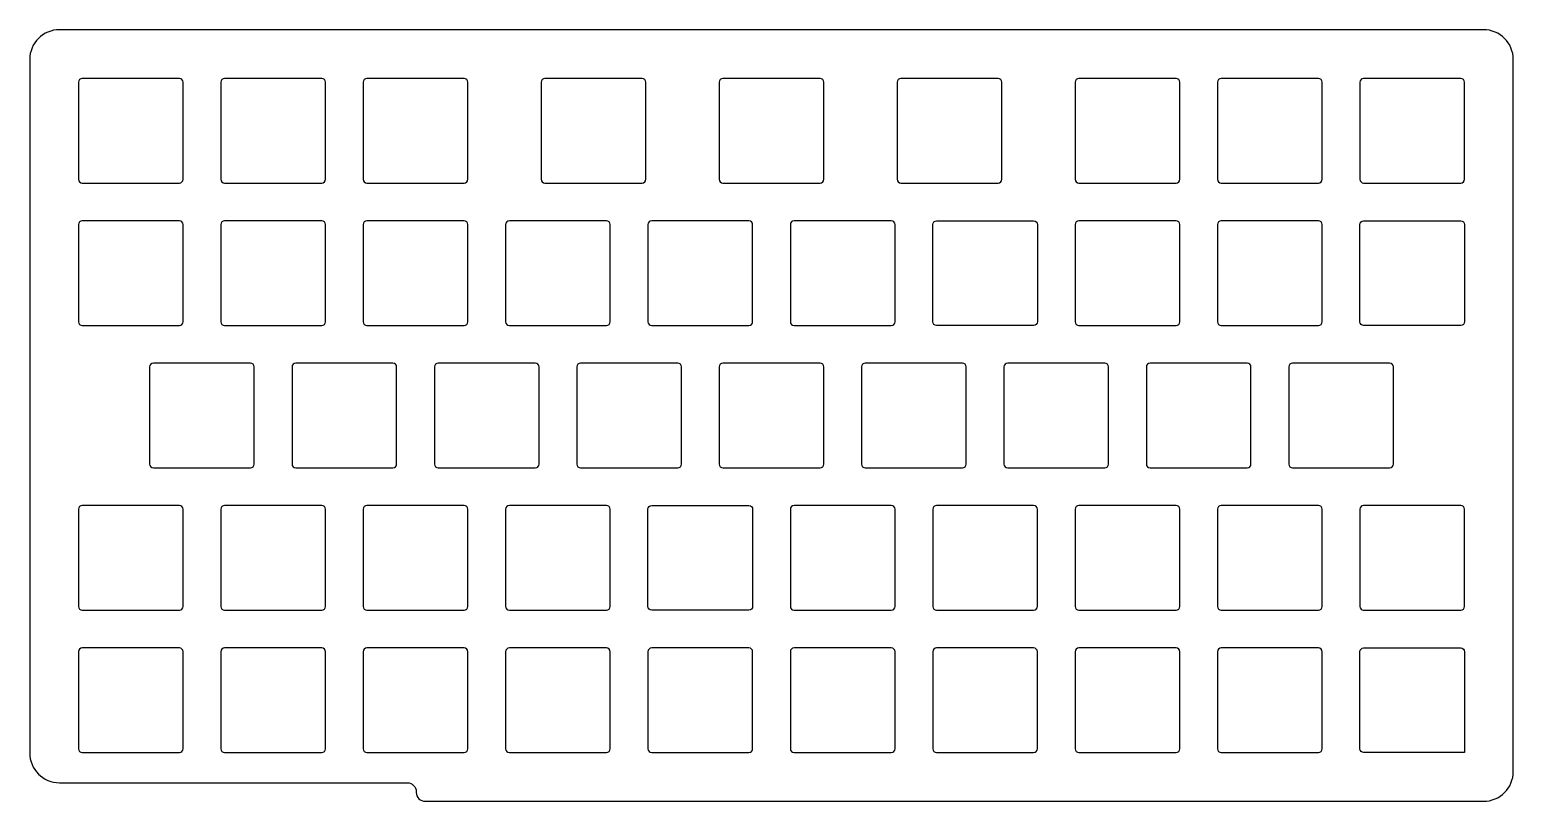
# Model space of a CAD drawing. Header units: millimetres. Extents: x -254 to -56, y 44 to 148.
import ezdxf

# ---------------------------------------------------------------- set-up
doc = ezdxf.new("R2010")
doc.units = ezdxf.units.MM
doc.layers.get('0').update_dxf_attribs({"linetype": 'CONTINUOUS'})

msp = doc.modelspace()

# ---------------------------------------------------------------- linework, layer by layer
for points in [[(-202.629, 45.6707), (-202.629, 45.587, 0.41421356), (-201.429, 44.387), (-59.844, 44.387, 0.41421356), (-55.844, 48.387), (-55.844, 143.637, 0.41421356), (-59.844, 147.637), (-250.344, 147.637, 0.41421356), (-254.344, 143.637), (-254.344, 50.8707, 0.41421356), (-250.344, 46.8708), (-203.829, 46.8708, -0.41421356)], [(-234.319, 127.112, 0.41421356), (-233.819, 127.612), (-233.819, 140.612, 0.41421356), (-234.319, 141.112), (-247.319, 141.112, 0.41421356), (-247.819, 140.612), (-247.819, 127.612, 0.41421356), (-247.319, 127.112)], [(-215.269, 127.112, 0.41421356), (-214.769, 127.612), (-214.769, 140.612, 0.41421356), (-215.269, 141.112), (-228.269, 141.112, 0.41421356), (-228.769, 140.612), (-228.769, 127.612, 0.41421356), (-228.269, 127.112)], [(-196.219, 127.112, 0.41421356), (-195.719, 127.612), (-195.719, 140.612, 0.41421356), (-196.219, 141.112), (-209.219, 141.112, 0.41421356), (-209.719, 140.612), (-209.719, 127.612, 0.41421356), (-209.219, 127.112)], [(-172.4065, 127.112, 0.41421356), (-171.9065, 127.612), (-171.9065, 140.612, 0.41421356), (-172.4065, 141.112), (-185.4065, 141.112, 0.41421356), (-185.9065, 140.612), (-185.9065, 127.612, 0.41421356), (-185.4065, 127.112)], [(-148.594, 127.112, 0.41421356), (-148.094, 127.612), (-148.094, 140.612, 0.41421356), (-148.594, 141.112), (-161.594, 141.112, 0.41421356), (-162.094, 140.612), (-162.094, 127.612, 0.41421356), (-161.594, 127.112)], [(-124.7815, 127.112, 0.41421356), (-124.2815, 127.612), (-124.2815, 140.612, 0.41421356), (-124.7815, 141.112), (-137.7815, 141.112, 0.41421356), (-138.2815, 140.612), (-138.2815, 127.612, 0.41421356), (-137.7815, 127.112)], [(-100.969, 127.112, 0.41421356), (-100.469, 127.612), (-100.469, 140.612, 0.41421356), (-100.969, 141.112), (-113.969, 141.112, 0.41421356), (-114.469, 140.612), (-114.469, 127.612, 0.41421356), (-113.969, 127.112)], [(-81.919, 127.112, 0.41421356), (-81.419, 127.612), (-81.419, 140.612, 0.41421356), (-81.919, 141.112), (-94.919, 141.112, 0.41421356), (-95.419, 140.612), (-95.419, 127.612, 0.41421356), (-94.919, 127.112)], [(-62.869, 127.112, 0.41421356), (-62.369, 127.612), (-62.369, 140.612, 0.41421356), (-62.869, 141.112), (-75.869, 141.112, 0.41421356), (-76.369, 140.612), (-76.369, 127.612, 0.41421356), (-75.869, 127.112)], [(-234.319, 108.062, 0.41421356), (-233.819, 108.562), (-233.819, 121.562, 0.41421356), (-234.319, 122.062), (-247.319, 122.062, 0.41421356), (-247.819, 121.562), (-247.819, 108.562, 0.41421356), (-247.319, 108.062)], [(-215.269, 108.062, 0.41421356), (-214.769, 108.562), (-214.769, 121.562, 0.41421356), (-215.269, 122.062), (-228.269, 122.062, 0.41421356), (-228.769, 121.562), (-228.769, 108.562, 0.41421356), (-228.269, 108.062)], [(-196.219, 108.062, 0.41421356), (-195.719, 108.562), (-195.719, 121.562, 0.41421356), (-196.219, 122.062), (-209.219, 122.062, 0.41421356), (-209.719, 121.562), (-209.719, 108.562, 0.41421356), (-209.219, 108.062)], [(-177.169, 108.062, 0.41421356), (-176.669, 108.562), (-176.669, 121.562, 0.41421356), (-177.169, 122.062), (-190.169, 122.062, 0.41421356), (-190.669, 121.562), (-190.669, 108.562, 0.41421356), (-190.169, 108.062)], [(-158.119, 108.062, 0.41421356), (-157.619, 108.562), (-157.619, 121.562, 0.41421356), (-158.119, 122.062), (-171.119, 122.062, 0.41421356), (-171.619, 121.562), (-171.619, 108.562, 0.41421356), (-171.119, 108.062)], [(-139.069, 108.062, 0.41421356), (-138.569, 108.562), (-138.569, 121.562, 0.41421356), (-139.069, 122.062), (-152.069, 122.062, 0.41421356), (-152.569, 121.562), (-152.569, 108.562, 0.41421356), (-152.069, 108.062)], [(-119.519, 121.562), (-119.519, 108.562, -0.41421356), (-120.019, 108.062), (-133.019, 108.062, -0.41421356), (-133.519, 108.562), (-133.519, 121.562, -0.41421356), (-133.019, 122.062), (-120.019, 122.062, -0.41421356)], [(-100.969, 108.062, 0.41421356), (-100.469, 108.562), (-100.469, 121.562, 0.41421356), (-100.969, 122.062), (-113.969, 122.062, 0.41421356), (-114.469, 121.562), (-114.469, 108.562, 0.41421356), (-113.969, 108.062)], [(-81.919, 108.062, 0.41421356), (-81.419, 108.562), (-81.419, 121.562, 0.41421356), (-81.919, 122.062), (-94.919, 122.062, 0.41421356), (-95.419, 121.562), (-95.419, 108.562, 0.41421356), (-94.919, 108.062)], [(-62.369, 121.562), (-62.369, 108.562, -0.41421356), (-62.869, 108.062), (-75.869, 108.062, -0.41421356), (-76.369, 108.562), (-76.369, 121.562, -0.41421356), (-75.869, 122.062), (-62.869, 122.062, -0.41421356)], [(-224.794, 89.012, 0.41421356), (-224.294, 89.512), (-224.294, 102.512, 0.41421356), (-224.794, 103.012), (-237.794, 103.012, 0.41421356), (-238.294, 102.512), (-238.294, 89.512, 0.41421356), (-237.794, 89.012)], [(-205.744, 89.012, 0.41421356), (-205.244, 89.512), (-205.244, 102.512, 0.41421356), (-205.744, 103.012), (-218.744, 103.012, 0.41421356), (-219.244, 102.512), (-219.244, 89.512, 0.41421356), (-218.744, 89.012)], [(-186.694, 89.012, 0.41421356), (-186.194, 89.512), (-186.194, 102.512, 0.41421356), (-186.694, 103.012), (-199.694, 103.012, 0.41421356), (-200.194, 102.512), (-200.194, 89.512, 0.41421356), (-199.694, 89.012)], [(-167.644, 89.012, 0.41421356), (-167.144, 89.512), (-167.144, 102.512, 0.41421356), (-167.644, 103.012), (-180.644, 103.012, 0.41421356), (-181.144, 102.512), (-181.144, 89.512, 0.41421356), (-180.644, 89.012)], [(-148.594, 89.012, 0.41421356), (-148.094, 89.512), (-148.094, 102.512, 0.41421356), (-148.594, 103.012), (-161.594, 103.012, 0.41421356), (-162.094, 102.512), (-162.094, 89.512, 0.41421356), (-161.594, 89.012)], [(-129.544, 89.012, 0.41421356), (-129.044, 89.512), (-129.044, 102.512, 0.41421356), (-129.544, 103.012), (-142.544, 103.012, 0.41421356), (-143.044, 102.512), (-143.044, 89.512, 0.41421356), (-142.544, 89.012)], [(-110.494, 89.012, 0.41421356), (-109.994, 89.512), (-109.994, 102.512, 0.41421356), (-110.494, 103.012), (-123.494, 103.012, 0.41421356), (-123.994, 102.512), (-123.994, 89.512, 0.41421356), (-123.494, 89.012)], [(-104.944, 89.512, 0.41421356), (-104.444, 89.012), (-91.444, 89.012, 0.41421356), (-90.944, 89.512), (-90.944, 102.512, 0.41421356), (-91.444, 103.012), (-104.444, 103.012, 0.41421356), (-104.944, 102.512)], [(-72.394, 89.012, 0.41421356), (-71.894, 89.512), (-71.894, 102.512, 0.41421356), (-72.394, 103.012), (-85.394, 103.012, 0.41421356), (-85.894, 102.512), (-85.894, 89.512, 0.41421356), (-85.394, 89.012)], [(-247.819, 70.462, 0.41421356), (-247.319, 69.962), (-234.319, 69.962, 0.41421356), (-233.819, 70.462), (-233.819, 83.462, 0.41421356), (-234.319, 83.962), (-247.319, 83.962, 0.41421356), (-247.819, 83.462)], [(-215.269, 69.962, 0.41421356), (-214.769, 70.462), (-214.769, 83.462, 0.41421356), (-215.269, 83.962), (-228.269, 83.962, 0.41421356), (-228.769, 83.462), (-228.769, 70.462, 0.41421356), (-228.269, 69.962)], [(-196.219, 69.962, 0.41421356), (-195.719, 70.462), (-195.719, 83.462, 0.41421356), (-196.219, 83.962), (-209.219, 83.962, 0.41421356), (-209.719, 83.462), (-209.719, 70.462, 0.41421356), (-209.219, 69.962)], [(-177.169, 69.962, 0.41421356), (-176.669, 70.462), (-176.669, 83.462, 0.41421356), (-177.169, 83.962), (-190.169, 83.962, 0.41421356), (-190.669, 83.462), (-190.669, 70.462, 0.41421356), (-190.169, 69.962)], [(-157.619, 83.462), (-157.619, 70.462, -0.41421356), (-158.119, 69.962), (-171.119, 69.962, -0.41421356), (-171.619, 70.462), (-171.619, 83.462, -0.41421356), (-171.119, 83.962), (-158.119, 83.962, -0.41421356)], [(-139.069, 69.962, 0.41421356), (-138.569, 70.462), (-138.569, 83.462, 0.41421356), (-139.069, 83.962), (-152.069, 83.962, 0.41421356), (-152.569, 83.462), (-152.569, 70.462, 0.41421356), (-152.069, 69.962)], [(-120.019, 69.962, 0.41421356), (-119.519, 70.462), (-119.519, 83.462, 0.41421356), (-120.019, 83.962), (-133.019, 83.962, 0.41421356), (-133.519, 83.462), (-133.519, 70.462, 0.41421356), (-133.019, 69.962)], [(-100.969, 69.962, 0.41421356), (-100.469, 70.462), (-100.469, 83.462, 0.41421356), (-100.969, 83.962), (-113.969, 83.962, 0.41421356), (-114.469, 83.462), (-114.469, 70.462, 0.41421356), (-113.969, 69.962)], [(-81.919, 69.962, 0.41421356), (-81.419, 70.462), (-81.419, 83.462, 0.41421356), (-81.919, 83.962), (-94.919, 83.962, 0.41421356), (-95.419, 83.462), (-95.419, 70.462, 0.41421356), (-94.919, 69.962)], [(-62.869, 69.962, 0.41421356), (-62.369, 70.462), (-62.369, 83.462, 0.41421356), (-62.869, 83.962), (-75.869, 83.962, 0.41421356), (-76.369, 83.462), (-76.369, 70.462, 0.41421356), (-75.869, 69.962)], [(-234.319, 50.912, 0.41421356), (-233.819, 51.412), (-233.819, 64.412, 0.41421356), (-234.319, 64.912), (-247.319, 64.912, 0.41421356), (-247.819, 64.412), (-247.819, 51.412, 0.41421356), (-247.319, 50.912)], [(-215.269, 50.912, 0.41421356), (-214.769, 51.412), (-214.769, 64.412, 0.41421356), (-215.269, 64.912), (-228.269, 64.912, 0.41421356), (-228.769, 64.412), (-228.769, 51.412, 0.41421356), (-228.269, 50.912)], [(-196.219, 50.912, 0.41421356), (-195.719, 51.412), (-195.719, 64.412, 0.41421356), (-196.219, 64.912), (-209.219, 64.912, 0.41421356), (-209.719, 64.412), (-209.719, 51.412, 0.41421356), (-209.219, 50.912)], [(-177.169, 50.912, 0.41421356), (-176.669, 51.412), (-176.669, 64.412, 0.41421356), (-177.169, 64.912), (-190.169, 64.912, 0.41421356), (-190.669, 64.412), (-190.669, 51.412, 0.41421356), (-190.169, 50.912)], [(-158.119, 50.912, 0.41421356), (-157.619, 51.412), (-157.619, 64.412, 0.41421356), (-158.119, 64.912), (-171.119, 64.912, 0.41421356), (-171.619, 64.412), (-171.619, 51.412, 0.41421356), (-171.119, 50.912)], [(-139.069, 50.912, 0.41421356), (-138.569, 51.412), (-138.569, 64.412, 0.41421356), (-139.069, 64.912), (-152.069, 64.912, 0.41421356), (-152.569, 64.412), (-152.569, 51.412, 0.41421356), (-152.069, 50.912)], [(-120.019, 50.912, 0.41421356), (-119.519, 51.412), (-119.519, 64.412, 0.41421356), (-120.019, 64.912), (-133.019, 64.912, 0.41421356), (-133.519, 64.412), (-133.519, 51.412, 0.41421356), (-133.019, 50.912)], [(-100.969, 50.912, 0.41421356), (-100.469, 51.412), (-100.469, 64.412, 0.41421356), (-100.969, 64.912), (-113.969, 64.912, 0.41421356), (-114.469, 64.412), (-114.469, 51.412, 0.41421356), (-113.969, 50.912)], [(-81.919, 50.912, 0.41421356), (-81.419, 51.412), (-81.419, 64.412, 0.41421356), (-81.919, 64.912), (-94.919, 64.912, 0.41421356), (-95.419, 64.412), (-95.419, 51.412, 0.41421356), (-94.919, 50.912)], [(-62.369, 50.912), (-75.869, 50.912, -0.41421356), (-76.369, 51.412), (-76.369, 64.412, -0.41421356), (-75.869, 64.912), (-62.869, 64.912, -0.41421356), (-62.369, 64.412)]]:
    msp.add_lwpolyline(points, format="xyb", close=True)

doc.saveas('drawing.dxf')
